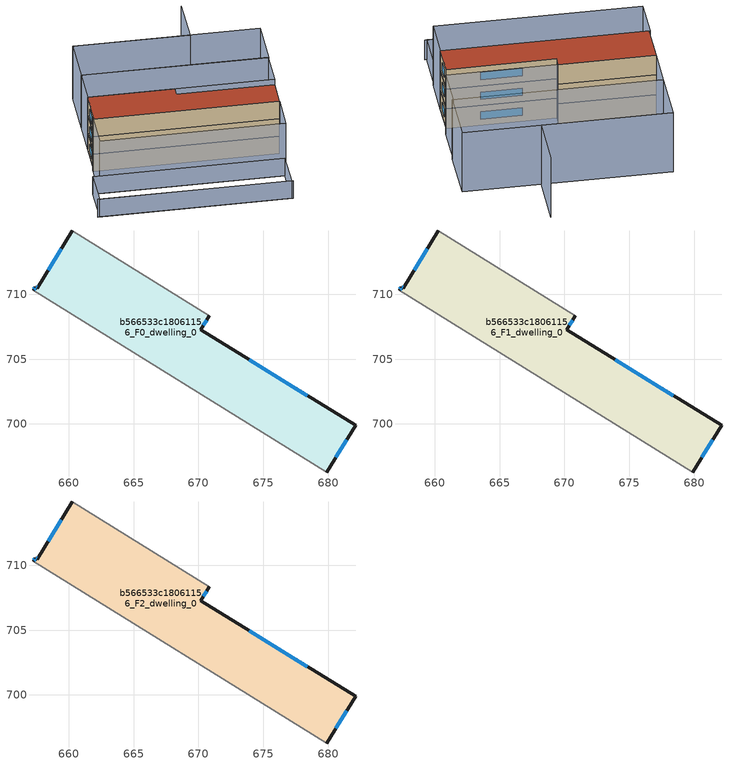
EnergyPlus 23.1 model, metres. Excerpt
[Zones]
b566533c18061156_F0_dwelling_0
 floor ground (EU_floor_Construction): 670.84,708.35 670.18,707.27 682.13,699.88 679.91,696.29 657.26,710.29 657.43,710.56 657.55,710.48 660.27,714.88 z0
 wall outside (EU_wall_Construction): 660.27,714.88 657.55,710.48 657.43,710.56 657.26,710.29 / 679.91,696.29 682.13,699.88 670.18,707.27 670.84,708.35 z0:3
 wall adiabatic (EU_wall_Construction): 670.84,708.35 660.27,714.88 / 657.26,710.29 679.91,696.29 z0:3
 window (EU_Window_Construction): 657.51,710.51 657.47,710.54 / 659.43,713.51 658.4,711.85 / 670.38,707.61 670.63,708.01 / 678.41,702.18 673.9,704.97 / 680.6,697.41 681.44,698.76 / 657.38,710.48 657.31,710.38 z0.93:2.07
b566533c18061156_F1_dwelling_0
 floor to b566533c18061156_F0_dwelling_0 (EU_floor_Construction): 670.84,708.35 670.18,707.27 682.13,699.88 679.91,696.29 657.26,710.29 657.43,710.56 657.55,710.48 660.27,714.88 z3
 wall outside (EU_wall_Construction): 660.27,714.88 657.55,710.48 657.43,710.56 657.26,710.29 / 679.91,696.29 682.13,699.88 670.18,707.27 670.84,708.35 z3:6
 wall adiabatic (EU_wall_Construction): 670.84,708.35 660.27,714.88 / 657.26,710.29 679.91,696.29 z3:6
 window (EU_Window_Construction): 657.51,710.51 657.47,710.54 / 659.43,713.51 658.4,711.85 / 670.38,707.61 670.63,708.01 / 678.41,702.18 673.9,704.97 / 680.6,697.41 681.44,698.76 / 657.38,710.48 657.31,710.38 z3.93:5.07
b566533c18061156_F2_dwelling_0
 floor to b566533c18061156_F1_dwelling_0 (EU_floor_Construction): 670.84,708.35 670.18,707.27 682.13,699.88 679.91,696.29 657.26,710.29 657.43,710.56 657.55,710.48 660.27,714.88 z6
 wall outside (EU_wall_Construction): 660.27,714.88 657.55,710.48 657.43,710.56 657.26,710.29 / 679.91,696.29 682.13,699.88 670.18,707.27 670.84,708.35 z6:9
 wall adiabatic (EU_wall_Construction): 670.84,708.35 660.27,714.88 / 657.26,710.29 679.91,696.29 z6:9
 window (EU_Window_Construction): 657.51,710.51 657.47,710.54 / 659.43,713.51 658.4,711.85 / 670.38,707.61 670.63,708.01 / 678.41,702.18 673.9,704.97 / 680.6,697.41 681.44,698.76 / 657.38,710.48 657.31,710.38 z6.93:8.07
 roof outside (EU_roof_Construction): 679.91,696.29 682.13,699.88 670.18,707.27 670.84,708.35 660.27,714.88 657.55,710.48 657.43,710.56 657.26,710.29 z9
shading: 650.37,701.42 674.12,686.74 / 673.91,686.87 650.58,701.29 / 650.58,701.29 653.57,706.13 / 653.57,706.13 676.9,691.7 / 676.9,691.7 673.91,686.87 z0:3; 685.12,723.17 681.27,716.95 / 681.27,716.95 667.1,725.71 / 657.26,710.3 679.91,696.29 / 679.91,696.29 677.03,691.62 / 677.03,691.62 654.38,705.63 / 654.38,705.63 657.26,710.3 / 663.16,719.55 685.87,705.51 / 685.87,705.51 682.98,700.84 / 682.98,700.84 660.27,714.88 / 660.27,714.88 663.16,719.55 / 685.96,705.45 663.16,719.55 / 663.16,719.55 667,725.77 / 667,725.77 689.81,711.67 / 689.81,711.67 685.96,705.45 z0:9
[Building]
EU S2 Campaign: North Axis=0; Terrain=City; Solar Distribution=FullExterior
[Site:Location]
Montreal-Trudeau.Intl.AP: Latitude=45.4667; Longitude=-73.75; Time Zone=-5; Elevation=36
[SizingPeriod:WeatherFileDays]
AnnualSizingPeriod: Begin Month=1; Begin Day of Month=1; End Month=12; End Day of Month=31; Day of Week for Start Day=Monday; Use Weather File Daylight Saving Period=No; Use Weather File Rain and Snow Indicators=No
[MATERIAL]
EU_InternalMass_Material: Roughness=MediumRough; Thickness=0.1; Conductivity=1; Density=1800; Specific Heat=900; Thermal Absorptance=0.9; Solar Absorptance=0.7; Visible Absorptance=0.7
[MATERIAL:NOMASS] Roughness=MediumRough; Thermal Absorptance=0.9; Solar Absorptance=0.7; Visible Absorptance=0.7
Name | Thermal Resistance
EU_wall_NoMass; EU_floor_NoMass | 1.36485
EU_roof_NoMass | 2.55992
[WINDOWMATERIAL:SIMPLEGLAZINGSYSTEM]
EU_Window_SimpleGlazing: UFactor=3.92339; Solar Heat Gain Coefficient=0.8; Visible Transmittance=0.8
[CONSTRUCTION]
EU_wall_Construction: EU_wall_NoMass
EU_roof_Construction: EU_roof_NoMass
EU_floor_Construction: EU_floor_NoMass
EU_Window_Construction: EU_Window_SimpleGlazing
EU_InternalMass_Construction: EU_InternalMass_Material
[ZONE] Type=1; Multiplier=1; Ceiling Height=autocalculate; Floor Area=autocalculate; Part of Total Floor Area=Yes
Name | Volume
b566533c18061156_F0_dwelling_0 | 382.508
b566533c18061156_F1_dwelling_0; b566533c18061156_F2_dwelling_0 | 382.507
[INTERNALMASS] Construction=EU_InternalMass_Construction; Surface Area=127.503
Name | Zone or ZoneList
b566533c18061156_F0_dwelling_0_EU_InternalMass | b566533c18061156_F0_dwelling_0
b566533c18061156_F1_dwelling_0_EU_InternalMass | b566533c18061156_F1_dwelling_0
b566533c18061156_F2_dwelling_0_EU_InternalMass | b566533c18061156_F2_dwelling_0
[OTHEREQUIPMENT] Fuel Type=Electricity; Design Level Calculation Method=Watts/Area; Power per Zone Floor Area=1; Fraction Latent=0; Fraction Radiant=0; Fraction Lost=0; Carbon Dioxide Generation Rate=0; EndUse Subcategory=EU_Step8_InternalGains
Name | Zone or ZoneList or Space or SpaceList | Schedule
EU_Step8_InternalGain_b566533c18061156_F0_dwelling_0_f000 | b566533c18061156_F0_dwelling_0 | EU_Step8_GainSchedule_b566533c18061156_F0_dwelling_0_f000
EU_Step8_InternalGain_b566533c18061156_F1_dwelling_0_f000 | b566533c18061156_F1_dwelling_0 | EU_Step8_GainSchedule_b566533c18061156_F1_dwelling_0_f000
EU_Step8_InternalGain_b566533c18061156_F2_dwelling_0_f000 | b566533c18061156_F2_dwelling_0 | EU_Step8_GainSchedule_b566533c18061156_F2_dwelling_0_f000
[ZONEVENTILATION:DESIGNFLOWRATE] Schedule=EU_AlwaysOn; Design Flow Rate Calculation Method=AirChanges/Hour; Air Changes per Hour=0.860309; Ventilation Type=Natural; Fan Pressure Rise=0; Fan Total Efficiency=1; Constant Term Coefficient=1; Temperature Term Coefficient=0; Velocity Term Coefficient=0; Velocity Squared Term Coefficient=0; Minimum Indoor Temperature=-100; Maximum Indoor Temperature=100; Delta Temperature=-100; Minimum Outdoor Temperature=-100; Maximum Outdoor Temperature=100; Maximum Wind Speed=40
Name | Zone or ZoneList or Space or SpaceList
EU_ConstantAir_b566533c18061156_F0_dwelling_0 | b566533c18061156_F0_dwelling_0
EU_ConstantAir_b566533c18061156_F1_dwelling_0 | b566533c18061156_F1_dwelling_0
EU_ConstantAir_b566533c18061156_F2_dwelling_0 | b566533c18061156_F2_dwelling_0
[HVACTEMPLATE:THERMOSTAT] Constant Heating Setpoint=20; Constant Cooling Setpoint=50
EU_HeatOnly_b566533c18061156_F0_dwelling_0; EU_HeatOnly_b566533c18061156_F1_dwelling_0; EU_HeatOnly_b566533c18061156_F2_dwelling_0
[HVACTEMPLATE:ZONE:IDEALLOADSAIRSYSTEM] System Availability Schedule=EU_AlwaysOn; Maximum Heating Supply Air Temperature=50; Minimum Cooling Supply Air Temperature=13; Maximum Heating Supply Air Humidity Ratio=0.0156; Minimum Cooling Supply Air Humidity Ratio=0.0077; Heating Limit=NoLimit; Cooling Limit=NoLimit; Heating Availability Schedule=EU_AlwaysOn; Cooling Availability Schedule=EU_CoolingOff; Dehumidification Control Type=ConstantSensibleHeatRatio; Cooling Sensible Heat Ratio=0.7; Dehumidification Setpoint=60; Humidification Control Type=None; Humidification Setpoint=30; Outdoor Air Method=None; Outdoor Air Flow Rate per Person=0.00944; Outdoor Air Flow Rate per Zone Floor Area=0; Outdoor Air Flow Rate per Zone=0; Demand Controlled Ventilation Type=None; Outdoor Air Economizer Type=NoEconomizer; Heat Recovery Type=None; Sensible Heat Recovery Effectiveness=0.7; Latent Heat Recovery Effectiveness=0.65
Name | Template Thermostat
b566533c18061156_F0_dwelling_0 | EU_HeatOnly_b566533c18061156_F0_dwelling_0
b566533c18061156_F1_dwelling_0 | EU_HeatOnly_b566533c18061156_F1_dwelling_0
b566533c18061156_F2_dwelling_0 | EU_HeatOnly_b566533c18061156_F2_dwelling_0
[SIZING:ZONE] Zone Cooling Design Supply Air Temperature Input Method=SupplyAirTemperature; Zone Cooling Design Supply Air Temperature=13; Zone Heating Design Supply Air Temperature Input Method=SupplyAirTemperature; Zone Heating Design Supply Air Temperature=50; Zone Cooling Design Supply Air Humidity Ratio=0.008; Zone Heating Design Supply Air Humidity Ratio=0.008; Cooling Design Air Flow Method=DesignDay; Cooling Design Air Flow Rate=0; Cooling Minimum Air Flow per Zone Floor Area=0.000762; Cooling Minimum Air Flow=0; Cooling Minimum Air Flow Fraction=0.2; Heating Design Air Flow Method=DesignDay; Heating Design Air Flow Rate=0; Heating Maximum Air Flow per Zone Floor Area=0.002032; Heating Maximum Air Flow=0.141576; Heating Maximum Air Flow Fraction=0.3; Account for Dedicated Outdoor Air System=No; Dedicated Outdoor Air System Control Strategy=NeutralSupplyAir; Dedicated Outdoor Air Low Setpoint Temperature for Design=autosize; Dedicated Outdoor Air High Setpoint Temperature for Design=autosize; Zone Load Sizing Method=Sensible Load Only No Latent Load; Zone Latent Cooling Design Supply Air Humidity Ratio Input Method=HumidityRatioDifference; Zone Cooling Design Supply Air Humidity Ratio Difference=0.005; Zone Latent Heating Design Supply Air Humidity Ratio Input Method=HumidityRatioDifference; Zone Humidification Design Supply Air Humidity Ratio Difference=0.005
b566533c18061156_F0_dwelling_0; b566533c18061156_F1_dwelling_0; b566533c18061156_F2_dwelling_0
[SCHEDULE:CONSTANT]
Name | Hourly Value
EU_AlwaysOn | 1
EU_CoolingOff | 0
[SCHEDULE:FILE] Column Number=1; Rows to Skip at Top=0; Number of Hours of Data=8760; Column Separator=Comma; Interpolate to Timestep=No; Minutes per Item=60; Adjust Schedule for Daylight Savings=Yes
Name | File
EU_Step8_GainSchedule_b566533c18061156_F0_dwelling_0_f000 | ../../schedules/b566533c18061156/b566533c18061156_F0_dwelling_0_f000_gain.csv
EU_Step8_GainSchedule_b566533c18061156_F1_dwelling_0_f000 | ../../schedules/b566533c18061156/b566533c18061156_F1_dwelling_0_f000_gain.csv
EU_Step8_GainSchedule_b566533c18061156_F2_dwelling_0_f000 | ../../schedules/b566533c18061156/b566533c18061156_F2_dwelling_0_f000_gain.csv
